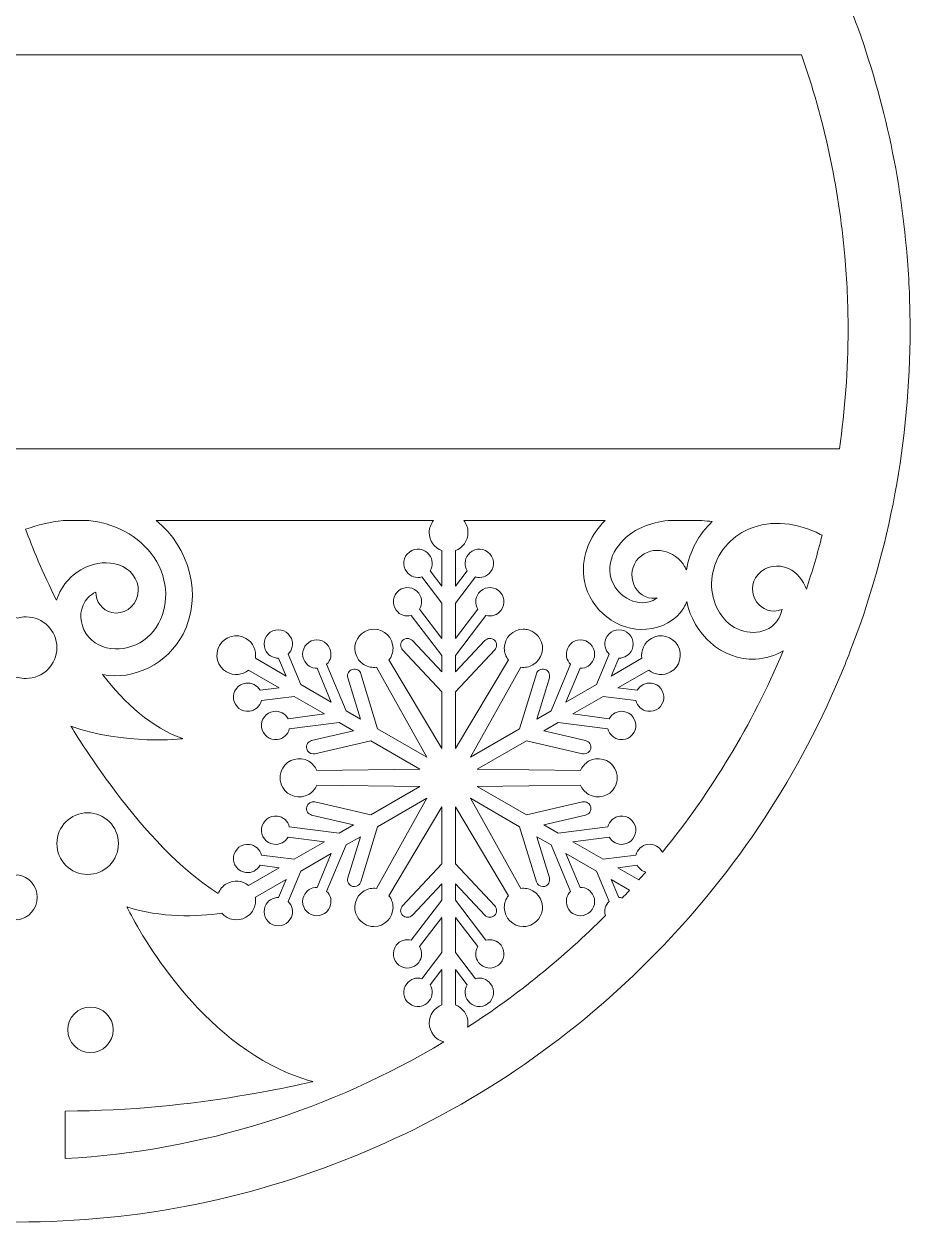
# Model space of a CAD drawing. Extents: x 245 to 395, y -200 to 2.
# Drawn here: x 320.5 to 395.1, y -200 to -99.2 of the extents above; entities that cross this region are included whole.
import ezdxf

# ---------------------------------------------------------------- set-up
doc = ezdxf.new("R2010")
doc.units = 0
doc.header["$MEASUREMENT"] = 0
doc.layers.add('Layer 1', color=7, linetype='Continuous', lineweight=0)

msp = doc.modelspace()

# ---------------------------------------------------------------- linework, layer by layer
at = {"layer": 'Layer 1'}
for points, knots in [([(394.88, -118.71), (394.3, -111.49), (392.69, -104.46), (390.07, -97.72), (389.8, -97.02), (389.52, -96.32), (389.22, -95.63), (387.93, -92.57), (386.45, -89.63), (384.79, -86.8), (384.3, -85.97), (383.8, -85.16), (383.29, -84.36), (382.72, -83.47), (382.13, -82.59), (381.52, -81.72), (385.57, -83.45), (390.63, -83.06), (393.21, -79.07), (393.68, -78.35), (393.04, -77.55), (392.3, -77.49), (387.58, -77.11), (384.89, -72.02), (383.73, -67.98), (382.27, -62.93), (381.74, -57.31), (378.04, -53.26), (376.43, -51.5), (374.46, -50.28), (372.32, -49.44), (375.06, -49.08), (377.74, -48.41), (380.25, -47.16), (384.93, -44.83), (388.84, -40.4), (389.04, -34.99), (389.28, -29), (385.24, -23.87), (380.59, -20.58), (375.56, -17.02), (369.61, -15.14), (364.36, -11.96), (361.85, -10.43), (359.72, -8.58), (357.75, -6.39), (356.03, -4.46), (354.29, -2.41), (351.98, -1.16), (346.82, 1.65), (340.86, -1), (337.47, -5.3), (335.6, -7.68), (334.35, -10.45), (333.26, -13.26), (332.02, -16.43), (330.86, -19.65), (329.68, -22.85), (329.47, -23.42), (329.26, -23.98), (329.05, -24.55), (328.59, -22.86), (327.26, -21.48), (325.5, -20.69), (324.06, -20.05), (322.44, -19.63), (320.89, -19.4), (320.6, -19.36), (320.3, -19.34), (320, -19.33), (319.7, -19.34), (319.41, -19.36), (319.11, -19.4), (317.56, -19.63), (315.94, -20.05), (314.5, -20.69), (312.74, -21.48), (311.41, -22.86), (310.96, -24.55), (310.74, -23.98), (310.53, -23.42), (310.32, -22.85), (309.14, -19.65), (307.98, -16.43), (306.74, -13.26), (305.65, -10.45), (304.4, -7.68), (302.53, -5.3), (299.14, -1), (293.18, 1.65), (288.02, -1.16), (285.71, -2.41), (283.97, -4.46), (282.25, -6.39), (280.28, -8.58), (278.16, -10.43), (275.64, -11.96), (270.39, -15.14), (264.44, -17.02), (259.41, -20.58), (254.76, -23.87), (250.72, -29), (250.96, -34.99), (251.16, -40.4), (255.07, -44.83), (259.75, -47.16), (262.26, -48.41), (264.94, -49.08), (267.69, -49.44), (265.54, -50.28), (263.57, -51.5), (261.96, -53.26), (258.26, -57.31), (257.73, -62.93), (256.27, -67.98), (255.11, -72.02), (252.42, -77.11), (247.7, -77.49), (246.96, -77.55), (246.33, -78.35), (246.8, -79.07), (249.37, -83.06), (254.43, -83.45), (258.48, -81.72), (257.87, -82.59), (257.28, -83.47), (256.71, -84.36), (256.2, -85.16), (255.7, -85.97), (255.21, -86.8), (253.55, -89.63), (252.07, -92.57), (250.78, -95.63), (250.48, -96.32), (250.2, -97.02), (249.93, -97.72), (247.31, -104.46), (245.7, -111.49), (245.12, -118.71), (244.95, -120.75), (244.87, -122.8), (244.87, -124.87), (244.87, -134.25), (246.57, -143.37), (249.93, -152.02), (250.2, -152.72), (250.48, -153.42), (250.78, -154.12), (254.56, -163.06), (259.98, -171.1), (266.88, -178), (273.77, -184.89), (281.81, -190.31), (290.76, -194.09), (300.02, -198.01), (309.86, -200), (320, -200), (330.14, -200), (339.98, -198.01), (349.24, -194.09), (358.19, -190.31), (366.23, -184.89), (373.12, -178), (380.02, -171.1), (385.44, -163.06), (389.22, -154.12), (389.52, -153.42), (389.8, -152.72), (390.07, -152.02), (393.43, -143.37), (395.13, -134.25), (395.13, -124.87), (395.13, -122.8), (395.05, -120.75), (394.88, -118.71)], [0, 0, 0, 0, 1, 1, 1, 2, 2, 2, 3, 3, 3, 4, 4, 4, 5, 5, 5, 6, 6, 6, 7, 7, 7, 8, 8, 8, 9, 9, 9, 10, 10, 10, 11, 11, 11, 12, 12, 12, 13, 13, 13, 14, 14, 14, 15, 15, 15, 16, 16, 16, 17, 17, 17, 18, 18, 18, 19, 19, 19, 20, 20, 20, 21, 21, 21, 22, 22, 22, 23, 23, 23, 24, 24, 24, 25, 25, 25, 26, 26, 26, 27, 27, 27, 28, 28, 28, 29, 29, 29, 30, 30, 30, 31, 31, 31, 32, 32, 32, 33, 33, 33, 34, 34, 34, 35, 35, 35, 36, 36, 36, 37, 37, 37, 38, 38, 38, 39, 39, 39, 40, 40, 40, 41, 41, 41, 42, 42, 42, 43, 43, 43, 44, 44, 44, 45, 45, 45, 46, 46, 46, 47, 47, 47, 48, 48, 48, 49, 49, 49, 50, 50, 50, 51, 51, 51, 52, 52, 52, 53, 53, 53, 54, 54, 54, 55, 55, 55, 56, 56, 56, 57, 57, 57, 58, 58, 58, 58]), ([(389.18, -134.93), (389.18, -134.93), (320, -134.93), (320, -134.93), (320, -134.93), (250.82, -134.93), (250.82, -134.93), (250.34, -131.65), (250.09, -128.29), (250.09, -124.87), (250.09, -122.79), (250.18, -120.74), (250.36, -118.71), (250.88, -112.82), (252.13, -107.14), (254.02, -101.76), (254.02, -101.76), (254.02, -101.76), (254.02, -101.76), (254.02, -101.76), (320, -101.76), (320, -101.76), (320, -101.76), (385.98, -101.76), (385.98, -101.76), (385.98, -101.76), (385.98, -101.76), (385.98, -101.76), (387.87, -107.14), (389.12, -112.82), (389.64, -118.71), (389.82, -120.74), (389.91, -122.79), (389.91, -124.87), (389.91, -128.29), (389.66, -131.65), (389.18, -134.93)], [0, 0, 0, 0, 1, 1, 1, 2, 2, 2, 3, 3, 3, 4, 4, 4, 5, 5, 5, 6, 6, 6, 7, 7, 7, 8, 8, 8, 9, 9, 9, 10, 10, 10, 11, 11, 11, 12, 12, 12, 12]), ([(332.21, -145.6), (332.83, -147.56), (332.3, -149.82), (330.58, -151.06), (329.03, -152.17), (326.49, -152.04), (325.58, -150.17), (325.17, -149.3), (325.21, -148.19), (325.9, -147.48), (326.09, -147.28), (326.32, -147.11), (326.58, -146.99), (326.57, -147.78), (327.12, -148.51), (327.93, -148.71), (328.89, -148.94), (329.87, -148.23), (330.1, -147.3), (330.35, -146.29), (329.74, -145.27), (328.85, -144.83), (328, -144.41), (326.93, -144.45), (326.06, -144.77), (324.68, -145.28), (323.68, -146.34), (323.27, -147.68), (322.09, -145.35), (321.22, -143.18), (320.67, -141.7), (321.69, -141.34), (322.75, -141.07), (323.82, -140.96), (323.82, -140.96), (325.98, -140.96), (325.98, -140.96), (326.47, -141.02), (326.96, -141.11), (327.45, -141.25), (329.61, -141.87), (331.53, -143.4), (332.21, -145.6)], [0, 0, 0, 0, 1, 1, 1, 2, 2, 2, 3, 3, 3, 4, 4, 4, 5, 5, 5, 6, 6, 6, 7, 7, 7, 8, 8, 8, 9, 9, 9, 10, 10, 10, 11, 11, 11, 12, 12, 12, 13, 13, 13, 14, 14, 14, 14]), ([(355.71, -143.5), (355.71, -143.5), (355.71, -146.48), (355.71, -146.48), (355.71, -146.48), (354.72, -145.19), (354.72, -145.19), (354.97, -144.78), (354.96, -144.24), (354.65, -143.84), (354.25, -143.32), (353.5, -143.22), (352.98, -143.62), (352.45, -144.02), (352.35, -144.77), (352.75, -145.29), (353.06, -145.69), (353.57, -145.84), (354.03, -145.71), (354.03, -145.71), (355.71, -147.92), (355.71, -147.92), (355.71, -147.92), (355.71, -150.88), (355.71, -150.88), (355.71, -150.88), (353.84, -148.42), (353.84, -148.42), (354.08, -148.01), (354.07, -147.48), (353.76, -147.08), (353.36, -146.55), (352.62, -146.45), (352.09, -146.85), (351.57, -147.25), (351.47, -148), (351.87, -148.52), (352.17, -148.93), (352.68, -149.08), (353.14, -148.95), (353.14, -148.95), (355.71, -152.32), (355.71, -152.32), (355.71, -152.32), (355.71, -153.71), (355.71, -153.71), (355.71, -153.71), (353.23, -151.07), (353.23, -151.07), (353.02, -150.84), (352.65, -150.82), (352.42, -151.04), (352.19, -151.26), (352.18, -151.62), (352.4, -151.85), (352.4, -151.85), (355.71, -155.38), (355.71, -155.38), (355.71, -155.38), (355.71, -160.16), (355.71, -160.16), (355.71, -160.16), (351.26, -152.7), (351.26, -152.7), (351.47, -152.42), (351.6, -152.08), (351.6, -151.71), (351.6, -150.83), (350.88, -150.11), (349.99, -150.11), (349.7, -150.11), (349.42, -150.19), (349.19, -150.33), (349.07, -150.4), (348.96, -150.48), (348.86, -150.58), (348.76, -150.68), (348.67, -150.79), (348.6, -150.92), (348.15, -151.68), (348.42, -152.66), (349.18, -153.11), (349.5, -153.29), (349.86, -153.35), (350.2, -153.31), (350.2, -153.31), (354.44, -160.89), (354.44, -160.89), (354.44, -160.89), (350.3, -158.5), (350.3, -158.5), (350.3, -158.5), (348.9, -153.87), (348.9, -153.87), (348.81, -153.57), (348.49, -153.39), (348.19, -153.49), (347.88, -153.58), (347.71, -153.9), (347.8, -154.2), (347.8, -154.2), (348.85, -157.67), (348.85, -157.67), (348.85, -157.67), (347.65, -156.97), (347.65, -156.97), (347.65, -156.97), (346.01, -153.06), (346.01, -153.06), (346.36, -152.73), (346.48, -152.21), (346.29, -151.75), (346.03, -151.14), (345.33, -150.85), (344.72, -151.1), (344.12, -151.36), (343.83, -152.06), (344.08, -152.67), (344.28, -153.13), (344.73, -153.41), (345.21, -153.4), (345.21, -153.4), (346.4, -156.25), (346.4, -156.25), (346.4, -156.25), (343.84, -154.77), (343.84, -154.77), (343.84, -154.77), (342.77, -152.21), (342.77, -152.21), (343.11, -151.88), (343.24, -151.36), (343.04, -150.9), (342.79, -150.29), (342.09, -150), (341.48, -150.25), (340.87, -150.51), (340.59, -151.21), (340.84, -151.82), (341.03, -152.28), (341.49, -152.56), (341.97, -152.55), (341.97, -152.55), (342.6, -154.05), (342.6, -154.05), (342.6, -154.05), (340.01, -152.56), (340.01, -152.56), (340.12, -151.91), (339.83, -151.23), (339.22, -150.88), (338.44, -150.44), (337.44, -150.7), (336.99, -151.48), (336.54, -152.26), (336.81, -153.26), (337.59, -153.71), (338.2, -154.06), (338.93, -153.97), (339.44, -153.55), (339.44, -153.55), (342.02, -155.05), (342.02, -155.05), (342.02, -155.05), (340.41, -155.25), (340.41, -155.25), (340.18, -154.84), (339.71, -154.58), (339.21, -154.65), (338.55, -154.73), (338.09, -155.33), (338.18, -155.98), (338.26, -156.63), (338.86, -157.1), (339.51, -157.01), (340.01, -156.95), (340.4, -156.58), (340.52, -156.12), (340.52, -156.12), (343.27, -155.77), (343.27, -155.77), (343.27, -155.77), (345.83, -157.24), (345.83, -157.24), (345.83, -157.24), (342.76, -157.64), (342.76, -157.64), (342.53, -157.22), (342.07, -156.96), (341.56, -157.03), (340.91, -157.11), (340.45, -157.71), (340.53, -158.36), (340.62, -159.02), (341.22, -159.48), (341.87, -159.4), (342.37, -159.33), (342.76, -158.96), (342.87, -158.5), (342.87, -158.5), (347.07, -157.96), (347.07, -157.96), (347.07, -157.96), (348.28, -158.66), (348.28, -158.66), (348.28, -158.66), (344.75, -159.48), (344.75, -159.48), (344.45, -159.56), (344.25, -159.86), (344.33, -160.17), (344.39, -160.43), (344.62, -160.61), (344.88, -160.61), (344.93, -160.61), (344.97, -160.61), (345.01, -160.6), (345.01, -160.6), (349.73, -159.5), (349.73, -159.5), (349.73, -159.5), (353.87, -161.89), (353.87, -161.89), (353.87, -161.89), (345.18, -162.01), (345.18, -162.01), (345.05, -161.69), (344.82, -161.41), (344.5, -161.22), (343.73, -160.78), (342.75, -161.04), (342.31, -161.81), (342.16, -162.07), (342.09, -162.34), (342.09, -162.62), (342.09, -162.89), (342.16, -163.17), (342.31, -163.42), (342.75, -164.19), (343.73, -164.45), (344.5, -164.01), (344.82, -163.83), (345.05, -163.55), (345.18, -163.23), (345.18, -163.23), (353.87, -163.35), (353.87, -163.35), (353.87, -163.35), (349.73, -165.74), (349.73, -165.74), (349.73, -165.74), (345.01, -164.64), (345.01, -164.64), (344.71, -164.57), (344.4, -164.76), (344.33, -165.06), (344.25, -165.37), (344.45, -165.68), (344.75, -165.75), (344.75, -165.75), (348.28, -166.58), (348.28, -166.58), (348.28, -166.58), (347.07, -167.27), (347.07, -167.27), (347.07, -167.27), (342.87, -166.73), (342.87, -166.73), (342.76, -166.27), (342.37, -165.9), (341.87, -165.84), (341.22, -165.76), (340.62, -166.22), (340.53, -166.87), (340.45, -167.52), (340.91, -168.12), (341.56, -168.21), (342.07, -168.27), (342.53, -168.02), (342.76, -167.6), (342.76, -167.6), (345.83, -167.99), (345.83, -167.99), (345.83, -167.99), (343.27, -169.47), (343.27, -169.47), (343.27, -169.47), (340.52, -169.12), (340.52, -169.12), (340.4, -168.65), (340.01, -168.29), (339.51, -168.22), (338.86, -168.14), (338.26, -168.6), (338.18, -169.25), (338.09, -169.91), (338.55, -170.51), (339.21, -170.59), (339.71, -170.65), (340.18, -170.4), (340.41, -169.98), (340.41, -169.98), (342.02, -170.19), (342.02, -170.19), (342.02, -170.19), (339.44, -171.68), (339.44, -171.68), (338.93, -171.26), (338.2, -171.18), (337.59, -171.53), (337.26, -171.72), (337.02, -172.02), (336.89, -172.35), (330.48, -168.44), (324.48, -158.26), (324.48, -158.26), (328.95, -159.91), (333.9, -159.32), (333.9, -159.32), (331.31, -158.42), (329.04, -156.37), (327.13, -153.91), (329.77, -154.48), (332.64, -152.98), (333.92, -150.53), (335.61, -147.28), (334.46, -143.22), (331.66, -140.96), (331.66, -140.96), (355.01, -140.96), (355.01, -140.96), (354.79, -141.24), (354.65, -141.59), (354.65, -141.98), (354.65, -142.67), (355.09, -143.27), (355.71, -143.5)], [0, 0, 0, 0, 1, 1, 1, 2, 2, 2, 3, 3, 3, 4, 4, 4, 5, 5, 5, 6, 6, 6, 7, 7, 7, 8, 8, 8, 9, 9, 9, 10, 10, 10, 11, 11, 11, 12, 12, 12, 13, 13, 13, 14, 14, 14, 15, 15, 15, 16, 16, 16, 17, 17, 17, 18, 18, 18, 19, 19, 19, 20, 20, 20, 21, 21, 21, 22, 22, 22, 23, 23, 23, 24, 24, 24, 25, 25, 25, 26, 26, 26, 27, 27, 27, 28, 28, 28, 29, 29, 29, 30, 30, 30, 31, 31, 31, 32, 32, 32, 33, 33, 33, 34, 34, 34, 35, 35, 35, 36, 36, 36, 37, 37, 37, 38, 38, 38, 39, 39, 39, 40, 40, 40, 41, 41, 41, 42, 42, 42, 43, 43, 43, 44, 44, 44, 45, 45, 45, 46, 46, 46, 47, 47, 47, 48, 48, 48, 49, 49, 49, 50, 50, 50, 51, 51, 51, 52, 52, 52, 53, 53, 53, 54, 54, 54, 55, 55, 55, 56, 56, 56, 57, 57, 57, 58, 58, 58, 59, 59, 59, 60, 60, 60, 61, 61, 61, 62, 62, 62, 63, 63, 63, 64, 64, 64, 65, 65, 65, 66, 66, 66, 67, 67, 67, 68, 68, 68, 69, 69, 69, 70, 70, 70, 71, 71, 71, 72, 72, 72, 73, 73, 73, 74, 74, 74, 75, 75, 75, 76, 76, 76, 77, 77, 77, 78, 78, 78, 79, 79, 79, 80, 80, 80, 81, 81, 81, 82, 82, 82, 83, 83, 83, 84, 84, 84, 85, 85, 85, 86, 86, 86, 87, 87, 87, 88, 88, 88, 89, 89, 89, 90, 90, 90, 91, 91, 91, 92, 92, 92, 93, 93, 93, 94, 94, 94, 95, 95, 95, 96, 96, 96, 97, 97, 97, 98, 98, 98, 99, 99, 99, 100, 100, 100, 101, 101, 101, 102, 102, 102, 103, 103, 103, 104, 104, 104, 105, 105, 105, 106, 106, 106, 107, 107, 107, 108, 108, 108, 109, 109, 109, 110, 110, 110, 111, 111, 111, 112, 112, 112, 112]), ([(384.42, -152.02), (381.83, -158.13), (378.4, -163.8), (374.28, -168.88), (374.06, -168.43), (373.57, -168.16), (373.05, -168.22), (372.55, -168.29), (372.17, -168.65), (372.05, -169.12), (372.05, -169.12), (369.3, -169.47), (369.3, -169.47), (369.3, -169.47), (366.74, -167.99), (366.74, -167.99), (366.74, -167.99), (369.8, -167.6), (369.8, -167.6), (370.03, -168.02), (370.5, -168.27), (371, -168.21), (371.65, -168.12), (372.12, -167.52), (372.03, -166.87), (371.95, -166.22), (371.35, -165.76), (370.7, -165.84), (370.2, -165.9), (369.81, -166.27), (369.69, -166.73), (369.69, -166.73), (365.49, -167.27), (365.49, -167.27), (365.49, -167.27), (364.29, -166.58), (364.29, -166.58), (364.29, -166.58), (367.81, -165.75), (367.81, -165.75), (368.12, -165.68), (368.31, -165.37), (368.24, -165.06), (368.17, -164.76), (367.86, -164.57), (367.55, -164.64), (367.55, -164.64), (362.84, -165.74), (362.84, -165.74), (362.84, -165.74), (358.69, -163.35), (358.69, -163.35), (358.69, -163.35), (367.39, -163.23), (367.39, -163.23), (367.52, -163.55), (367.75, -163.83), (368.07, -164.01), (368.84, -164.45), (369.82, -164.19), (370.26, -163.42), (370.41, -163.17), (370.48, -162.89), (370.47, -162.62), (370.48, -162.34), (370.41, -162.07), (370.26, -161.81), (369.82, -161.04), (368.84, -160.78), (368.07, -161.22), (367.75, -161.41), (367.52, -161.69), (367.39, -162.01), (367.39, -162.01), (358.69, -161.89), (358.69, -161.89), (358.69, -161.89), (362.84, -159.5), (362.84, -159.5), (362.84, -159.5), (367.55, -160.6), (367.55, -160.6), (367.6, -160.61), (367.64, -160.61), (367.68, -160.61), (367.94, -160.61), (368.18, -160.43), (368.24, -160.17), (368.31, -159.86), (368.12, -159.56), (367.81, -159.48), (367.81, -159.48), (364.29, -158.66), (364.29, -158.66), (364.29, -158.66), (365.49, -157.96), (365.49, -157.96), (365.49, -157.96), (369.69, -158.5), (369.69, -158.5), (369.81, -158.96), (370.2, -159.33), (370.7, -159.4), (371.35, -159.48), (371.95, -159.02), (372.03, -158.36), (372.12, -157.71), (371.65, -157.11), (371, -157.03), (370.5, -156.96), (370.03, -157.22), (369.8, -157.64), (369.8, -157.64), (366.74, -157.24), (366.74, -157.24), (366.74, -157.24), (369.3, -155.77), (369.3, -155.77), (369.3, -155.77), (372.05, -156.12), (372.05, -156.12), (372.17, -156.58), (372.55, -156.95), (373.05, -157.01), (373.71, -157.1), (374.31, -156.63), (374.39, -155.98), (374.47, -155.33), (374.01, -154.73), (373.36, -154.65), (372.86, -154.58), (372.39, -154.84), (372.16, -155.25), (372.16, -155.25), (370.54, -155.05), (370.54, -155.05), (370.54, -155.05), (373.13, -153.55), (373.13, -153.55), (373.63, -153.97), (374.37, -154.06), (374.97, -153.71), (375.75, -153.26), (376.02, -152.26), (375.57, -151.48), (375.12, -150.7), (374.12, -150.44), (373.35, -150.88), (372.74, -151.23), (372.44, -151.91), (372.55, -152.56), (372.55, -152.56), (369.97, -154.05), (369.97, -154.05), (369.97, -154.05), (370.6, -152.55), (370.6, -152.55), (371.07, -152.56), (371.53, -152.28), (371.73, -151.82), (371.98, -151.21), (371.69, -150.51), (371.08, -150.25), (370.48, -150), (369.78, -150.29), (369.52, -150.9), (369.33, -151.36), (369.45, -151.88), (369.79, -152.21), (369.79, -152.21), (368.72, -154.77), (368.72, -154.77), (368.72, -154.77), (366.16, -156.25), (366.16, -156.25), (366.16, -156.25), (367.36, -153.4), (367.36, -153.4), (367.83, -153.41), (368.29, -153.13), (368.48, -152.67), (368.74, -152.06), (368.45, -151.36), (367.84, -151.1), (367.23, -150.85), (366.53, -151.14), (366.28, -151.75), (366.09, -152.21), (366.21, -152.73), (366.55, -153.06), (366.55, -153.06), (364.92, -156.97), (364.92, -156.97), (364.92, -156.97), (363.71, -157.67), (363.71, -157.67), (363.71, -157.67), (364.76, -154.2), (364.76, -154.2), (364.85, -153.9), (364.68, -153.58), (364.38, -153.49), (364.08, -153.39), (363.76, -153.57), (363.67, -153.87), (363.67, -153.87), (362.26, -158.5), (362.26, -158.5), (362.26, -158.5), (358.12, -160.89), (358.12, -160.89), (358.12, -160.89), (362.36, -153.31), (362.36, -153.31), (362.7, -153.35), (363.06, -153.29), (363.38, -153.11), (364.15, -152.66), (364.41, -151.68), (363.97, -150.92), (363.82, -150.66), (363.62, -150.46), (363.38, -150.33), (363.26, -150.26), (363.13, -150.2), (363, -150.17), (362.86, -150.13), (362.72, -150.11), (362.57, -150.11), (361.69, -150.11), (360.97, -150.83), (360.97, -151.71), (360.97, -152.08), (361.1, -152.42), (361.31, -152.7), (361.31, -152.7), (356.86, -160.16), (356.86, -160.16), (356.86, -160.16), (356.86, -155.38), (356.86, -155.38), (356.86, -155.38), (360.17, -151.85), (360.17, -151.85), (360.38, -151.62), (360.37, -151.26), (360.14, -151.04), (359.91, -150.82), (359.55, -150.84), (359.33, -151.07), (359.33, -151.07), (356.86, -153.71), (356.86, -153.71), (356.86, -153.71), (356.86, -152.32), (356.86, -152.32), (356.86, -152.32), (359.42, -148.95), (359.42, -148.95), (359.88, -149.08), (360.39, -148.93), (360.7, -148.52), (361.1, -148), (361, -147.25), (360.47, -146.85), (359.95, -146.45), (359.2, -146.55), (358.8, -147.08), (358.5, -147.48), (358.48, -148.01), (358.73, -148.42), (358.73, -148.42), (356.86, -150.88), (356.86, -150.88), (356.86, -150.88), (356.86, -147.92), (356.86, -147.92), (356.86, -147.92), (358.54, -145.71), (358.54, -145.71), (359, -145.84), (359.51, -145.69), (359.81, -145.29), (360.21, -144.77), (360.11, -144.02), (359.59, -143.62), (359.07, -143.22), (358.32, -143.32), (357.92, -143.84), (357.61, -144.24), (357.6, -144.78), (357.85, -145.19), (357.85, -145.19), (356.86, -146.48), (356.86, -146.48), (356.86, -146.48), (356.86, -143.5), (356.86, -143.5), (357.47, -143.27), (357.91, -142.67), (357.91, -141.98), (357.91, -141.59), (357.78, -141.24), (357.56, -140.96), (357.56, -140.96), (369.45, -140.96), (369.45, -140.96), (368.11, -142.3), (367.34, -144.18), (367.72, -146.1), (368.18, -148.47), (370.52, -150.33), (372.95, -150.12), (374.2, -150.01), (375.4, -149.4), (376.08, -148.31), (376.18, -148.14), (376.26, -147.97), (376.33, -147.79), (376.9, -150.48), (379.26, -152.77), (382.12, -152.62), (382.97, -152.58), (383.77, -152.34), (384.46, -151.92), (384.45, -151.95), (384.43, -151.99), (384.42, -152.02)], [0, 0, 0, 0, 1, 1, 1, 2, 2, 2, 3, 3, 3, 4, 4, 4, 5, 5, 5, 6, 6, 6, 7, 7, 7, 8, 8, 8, 9, 9, 9, 10, 10, 10, 11, 11, 11, 12, 12, 12, 13, 13, 13, 14, 14, 14, 15, 15, 15, 16, 16, 16, 17, 17, 17, 18, 18, 18, 19, 19, 19, 20, 20, 20, 21, 21, 21, 22, 22, 22, 23, 23, 23, 24, 24, 24, 25, 25, 25, 26, 26, 26, 27, 27, 27, 28, 28, 28, 29, 29, 29, 30, 30, 30, 31, 31, 31, 32, 32, 32, 33, 33, 33, 34, 34, 34, 35, 35, 35, 36, 36, 36, 37, 37, 37, 38, 38, 38, 39, 39, 39, 40, 40, 40, 41, 41, 41, 42, 42, 42, 43, 43, 43, 44, 44, 44, 45, 45, 45, 46, 46, 46, 47, 47, 47, 48, 48, 48, 49, 49, 49, 50, 50, 50, 51, 51, 51, 52, 52, 52, 53, 53, 53, 54, 54, 54, 55, 55, 55, 56, 56, 56, 57, 57, 57, 58, 58, 58, 59, 59, 59, 60, 60, 60, 61, 61, 61, 62, 62, 62, 63, 63, 63, 64, 64, 64, 65, 65, 65, 66, 66, 66, 67, 67, 67, 68, 68, 68, 69, 69, 69, 70, 70, 70, 71, 71, 71, 72, 72, 72, 73, 73, 73, 74, 74, 74, 75, 75, 75, 76, 76, 76, 77, 77, 77, 78, 78, 78, 79, 79, 79, 80, 80, 80, 81, 81, 81, 82, 82, 82, 83, 83, 83, 84, 84, 84, 85, 85, 85, 86, 86, 86, 87, 87, 87, 88, 88, 88, 89, 89, 89, 90, 90, 90, 91, 91, 91, 92, 92, 92, 93, 93, 93, 94, 94, 94, 95, 95, 95, 96, 96, 96, 97, 97, 97, 98, 98, 98, 99, 99, 99, 100, 100, 100, 101, 101, 101, 102, 102, 102, 103, 103, 103, 104, 104, 104, 105, 105, 105, 106, 106, 106, 107, 107, 107, 108, 108, 108, 109, 109, 109, 109]), ([(373.73, -147.5), (373.77, -147.49), (373.8, -147.49), (373.83, -147.48), (373.64, -147.64), (373.4, -147.75), (373.16, -147.81), (371.66, -148.19), (370.12, -146.99), (369.89, -145.5), (369.62, -143.71), (371.07, -142.18), (372.59, -141.52), (373.29, -141.22), (374.02, -141.05), (374.77, -140.96), (374.77, -140.96), (377.61, -140.96), (377.61, -140.96), (377.9, -140.99), (378.19, -141.02), (378.48, -141.05), (377.33, -142.13), (376.56, -143.56), (376.3, -145.11), (376.25, -145.01), (376.2, -144.91), (376.15, -144.82), (375.36, -143.49), (373.45, -142.95), (372.28, -144.13), (371.08, -145.34), (371.91, -147.69), (373.73, -147.5)], [0, 0, 0, 0, 1, 1, 1, 2, 2, 2, 3, 3, 3, 4, 4, 4, 5, 5, 5, 6, 6, 6, 7, 7, 7, 8, 8, 8, 9, 9, 9, 10, 10, 10, 11, 11, 11, 11]), ([(386.4, -146.75), (386.13, -146.01), (385.63, -145.35), (384.9, -145.01), (384.02, -144.61), (382.98, -144.76), (382.33, -145.5), (381.05, -146.97), (382.62, -149.17), (384.35, -148.44), (384.28, -148.83), (384.11, -149.21), (383.86, -149.51), (382.9, -150.71), (381.02, -150.57), (379.91, -149.66), (378.68, -148.63), (378.19, -146.88), (378.52, -145.34), (378.88, -143.68), (379.99, -142.37), (381.54, -141.69), (383.49, -140.85), (385.72, -141.17), (387.56, -142.13), (387.62, -142.15), (387.68, -142.18), (387.73, -142.2), (387.34, -143.74), (386.89, -145.26), (386.4, -146.75)], [0, 0, 0, 0, 1, 1, 1, 2, 2, 2, 3, 3, 3, 4, 4, 4, 5, 5, 5, 6, 6, 6, 7, 7, 7, 8, 8, 8, 9, 9, 9, 10, 10, 10, 10]), ([(320.71, -154.25), (320.46, -154.25), (320.22, -154.22), (320, -154.16), (319.78, -154.22), (319.54, -154.25), (319.29, -154.25), (317.86, -154.25), (316.7, -153.09), (316.7, -151.66), (316.7, -150.23), (317.86, -149.07), (319.29, -149.07), (319.54, -149.07), (319.78, -149.11), (320, -149.17), (320.22, -149.11), (320.46, -149.07), (320.71, -149.07), (322.14, -149.07), (323.3, -150.23), (323.3, -151.66), (323.3, -153.09), (322.14, -154.25), (320.71, -154.25)], [0, 0, 0, 0, 1, 1, 1, 2, 2, 2, 3, 3, 3, 4, 4, 4, 5, 5, 5, 6, 6, 6, 7, 7, 7, 8, 8, 8, 8]), ([(324.01, -194.66), (324.01, -194.66), (324.01, -190.66), (324.01, -190.66), (334.96, -190.66), (344.86, -188.18), (344.86, -188.18), (344.7, -188.14), (344.54, -188.09), (344.39, -188.05), (335.9, -185.47), (330.65, -176.27), (329.45, -173.98), (329.28, -173.64), (329.19, -173.46), (329.19, -173.46), (332.04, -174.43), (335.13, -174.29), (337.19, -174.02), (337.69, -174.59), (338.54, -174.74), (339.22, -174.35), (339.83, -174), (340.12, -173.32), (340.01, -172.67), (340.01, -172.67), (342.6, -171.18), (342.6, -171.18), (342.6, -171.18), (341.97, -172.69), (341.97, -172.69), (341.49, -172.68), (341.03, -172.95), (340.84, -173.42), (340.59, -174.03), (340.87, -174.73), (341.48, -174.98), (342.09, -175.23), (342.79, -174.95), (343.04, -174.34), (343.24, -173.87), (343.11, -173.35), (342.77, -173.02), (342.77, -173.02), (343.84, -170.46), (343.84, -170.46), (343.84, -170.46), (346.4, -168.98), (346.4, -168.98), (346.4, -168.98), (345.21, -171.84), (345.21, -171.84), (344.73, -171.83), (344.28, -172.1), (344.08, -172.57), (343.83, -173.18), (344.12, -173.88), (344.72, -174.13), (345.33, -174.38), (346.03, -174.1), (346.29, -173.49), (346.48, -173.02), (346.36, -172.5), (346.01, -172.17), (346.01, -172.17), (347.65, -168.26), (347.65, -168.26), (347.65, -168.26), (348.85, -167.57), (348.85, -167.57), (348.85, -167.57), (347.8, -171.03), (347.8, -171.03), (347.71, -171.34), (347.88, -171.66), (348.19, -171.75), (348.24, -171.77), (348.3, -171.77), (348.35, -171.77), (348.6, -171.77), (348.82, -171.61), (348.9, -171.37), (348.9, -171.37), (350.3, -166.73), (350.3, -166.73), (350.3, -166.73), (354.44, -164.34), (354.44, -164.34), (354.44, -164.34), (350.2, -171.93), (350.2, -171.93), (349.86, -171.88), (349.5, -171.94), (349.18, -172.13), (348.42, -172.57), (348.15, -173.55), (348.6, -174.32), (348.74, -174.57), (348.95, -174.77), (349.19, -174.91), (349.42, -175.05), (349.7, -175.13), (349.99, -175.13), (350.88, -175.13), (351.6, -174.41), (351.6, -173.52), (351.6, -173.15), (351.47, -172.81), (351.26, -172.54), (351.26, -172.54), (355.71, -165.07), (355.71, -165.07), (355.71, -165.07), (355.71, -169.85), (355.71, -169.85), (355.71, -169.85), (352.4, -173.39), (352.4, -173.39), (352.18, -173.62), (352.19, -173.98), (352.42, -174.2), (352.53, -174.3), (352.67, -174.35), (352.81, -174.35), (352.97, -174.35), (353.12, -174.29), (353.23, -174.17), (353.23, -174.17), (355.71, -171.53), (355.71, -171.53), (355.71, -171.53), (355.71, -172.92), (355.71, -172.92), (355.71, -172.92), (353.14, -176.29), (353.14, -176.29), (352.68, -176.16), (352.17, -176.31), (351.87, -176.71), (351.47, -177.24), (351.57, -177.98), (352.09, -178.38), (352.62, -178.78), (353.36, -178.68), (353.76, -178.16), (354.07, -177.76), (354.08, -177.22), (353.84, -176.82), (353.84, -176.82), (355.71, -174.36), (355.71, -174.36), (355.71, -174.36), (355.71, -177.31), (355.71, -177.31), (355.71, -177.31), (354.03, -179.52), (354.03, -179.52), (353.57, -179.39), (353.06, -179.54), (352.75, -179.94), (352.35, -180.47), (352.45, -181.22), (352.98, -181.62), (353.5, -182.02), (354.25, -181.92), (354.65, -181.39), (354.96, -180.99), (354.97, -180.46), (354.72, -180.05), (354.72, -180.05), (355.71, -178.75), (355.71, -178.75), (355.71, -178.75), (355.71, -181.73), (355.71, -181.73), (355.09, -181.97), (354.65, -182.56), (354.65, -183.26), (354.65, -184.03), (355.18, -184.66), (355.89, -184.84), (346.47, -190.5), (335.61, -194.01), (324.01, -194.66)], [0, 0, 0, 0, 1, 1, 1, 2, 2, 2, 3, 3, 3, 4, 4, 4, 5, 5, 5, 6, 6, 6, 7, 7, 7, 8, 8, 8, 9, 9, 9, 10, 10, 10, 11, 11, 11, 12, 12, 12, 13, 13, 13, 14, 14, 14, 15, 15, 15, 16, 16, 16, 17, 17, 17, 18, 18, 18, 19, 19, 19, 20, 20, 20, 21, 21, 21, 22, 22, 22, 23, 23, 23, 24, 24, 24, 25, 25, 25, 26, 26, 26, 27, 27, 27, 28, 28, 28, 29, 29, 29, 30, 30, 30, 31, 31, 31, 32, 32, 32, 33, 33, 33, 34, 34, 34, 35, 35, 35, 36, 36, 36, 37, 37, 37, 38, 38, 38, 39, 39, 39, 40, 40, 40, 41, 41, 41, 42, 42, 42, 43, 43, 43, 44, 44, 44, 45, 45, 45, 46, 46, 46, 47, 47, 47, 48, 48, 48, 49, 49, 49, 50, 50, 50, 51, 51, 51, 52, 52, 52, 53, 53, 53, 54, 54, 54, 55, 55, 55, 56, 56, 56, 57, 57, 57, 58, 58, 58, 59, 59, 59, 60, 60, 60, 61, 61, 61, 61]), ([(369.48, -174.21), (365.96, -177.73), (362.07, -180.89), (357.88, -183.6), (357.9, -183.49), (357.91, -183.38), (357.91, -183.26), (357.91, -182.56), (357.47, -181.97), (356.86, -181.73), (356.86, -181.73), (356.86, -178.75), (356.86, -178.75), (356.86, -178.75), (357.85, -180.05), (357.85, -180.05), (357.6, -180.46), (357.61, -180.99), (357.92, -181.39), (358.32, -181.92), (359.07, -182.02), (359.59, -181.62), (360.11, -181.22), (360.21, -180.47), (359.81, -179.94), (359.51, -179.54), (359, -179.39), (358.54, -179.52), (358.54, -179.52), (356.86, -177.31), (356.86, -177.31), (356.86, -177.31), (356.86, -174.36), (356.86, -174.36), (356.86, -174.36), (358.73, -176.82), (358.73, -176.82), (358.48, -177.22), (358.5, -177.76), (358.8, -178.16), (359.2, -178.68), (359.95, -178.78), (360.47, -178.38), (361, -177.98), (361.1, -177.24), (360.7, -176.71), (360.39, -176.31), (359.88, -176.16), (359.42, -176.29), (359.42, -176.29), (356.86, -172.92), (356.86, -172.92), (356.86, -172.92), (356.86, -171.53), (356.86, -171.53), (356.86, -171.53), (359.33, -174.17), (359.33, -174.17), (359.45, -174.29), (359.6, -174.35), (359.75, -174.35), (359.89, -174.35), (360.03, -174.3), (360.14, -174.2), (360.37, -173.98), (360.38, -173.62), (360.17, -173.39), (360.17, -173.39), (356.86, -169.85), (356.86, -169.85), (356.86, -169.85), (356.86, -165.07), (356.86, -165.07), (356.86, -165.07), (361.31, -172.54), (361.31, -172.54), (361.1, -172.81), (360.97, -173.15), (360.97, -173.52), (360.97, -174.41), (361.69, -175.13), (362.57, -175.13), (362.87, -175.13), (363.14, -175.05), (363.38, -174.91), (363.62, -174.77), (363.82, -174.57), (363.97, -174.32), (364.41, -173.55), (364.15, -172.57), (363.38, -172.13), (363.06, -171.94), (362.7, -171.88), (362.36, -171.93), (362.36, -171.93), (358.12, -164.34), (358.12, -164.34), (358.12, -164.34), (362.26, -166.73), (362.26, -166.73), (362.26, -166.73), (363.67, -171.37), (363.67, -171.37), (363.74, -171.61), (363.97, -171.77), (364.21, -171.77), (364.27, -171.77), (364.32, -171.77), (364.38, -171.75), (364.68, -171.66), (364.85, -171.34), (364.76, -171.03), (364.76, -171.03), (363.71, -167.57), (363.71, -167.57), (363.71, -167.57), (364.92, -168.26), (364.92, -168.26), (364.92, -168.26), (366.55, -172.17), (366.55, -172.17), (366.21, -172.5), (366.09, -173.02), (366.28, -173.49), (366.53, -174.1), (367.23, -174.38), (367.84, -174.13), (368.45, -173.88), (368.74, -173.18), (368.48, -172.57), (368.29, -172.1), (367.83, -171.83), (367.36, -171.84), (367.36, -171.84), (366.16, -168.98), (366.16, -168.98), (366.16, -168.98), (368.72, -170.46), (368.72, -170.46), (368.72, -170.46), (369.79, -173.02), (369.79, -173.02), (369.48, -173.32), (369.35, -173.78), (369.48, -174.21)], [0, 0, 0, 0, 1, 1, 1, 2, 2, 2, 3, 3, 3, 4, 4, 4, 5, 5, 5, 6, 6, 6, 7, 7, 7, 8, 8, 8, 9, 9, 9, 10, 10, 10, 11, 11, 11, 12, 12, 12, 13, 13, 13, 14, 14, 14, 15, 15, 15, 16, 16, 16, 17, 17, 17, 18, 18, 18, 19, 19, 19, 20, 20, 20, 21, 21, 21, 22, 22, 22, 23, 23, 23, 24, 24, 24, 25, 25, 25, 26, 26, 26, 27, 27, 27, 28, 28, 28, 29, 29, 29, 30, 30, 30, 31, 31, 31, 32, 32, 32, 33, 33, 33, 34, 34, 34, 35, 35, 35, 36, 36, 36, 37, 37, 37, 38, 38, 38, 39, 39, 39, 40, 40, 40, 41, 41, 41, 42, 42, 42, 43, 43, 43, 44, 44, 44, 45, 45, 45, 46, 46, 46, 47, 47, 47, 48, 48, 48, 48]), ([(325.89, -165.56), (327.32, -165.56), (328.48, -166.72), (328.48, -168.15), (328.48, -169.59), (327.32, -170.75), (325.89, -170.75), (324.46, -170.75), (323.3, -169.59), (323.3, -168.15), (323.3, -166.72), (324.46, -165.56), (325.89, -165.56)], [0, 0, 0, 0, 1, 1, 1, 2, 2, 2, 3, 3, 3, 4, 4, 4, 4]), ([(372.3, -171.21), (372.3, -171.21), (370.54, -170.19), (370.54, -170.19), (370.54, -170.19), (372.16, -169.98), (372.16, -169.98), (372.31, -170.26), (372.57, -170.46), (372.87, -170.55), (372.68, -170.77), (372.49, -170.99), (372.3, -171.21)], [0, 0, 0, 0, 1, 1, 1, 2, 2, 2, 3, 3, 3, 4, 4, 4, 4]), ([(320, -174.57), (319.07, -174.44), (318.35, -173.64), (318.35, -172.67), (318.35, -171.7), (319.07, -170.91), (320, -170.78), (320.93, -170.91), (321.65, -171.7), (321.65, -172.67), (321.65, -173.64), (320.93, -174.44), (320, -174.57)], [0, 0, 0, 0, 1, 1, 1, 2, 2, 2, 3, 3, 3, 4, 4, 4, 4]), ([(370.91, -172.72), (370.81, -172.7), (370.71, -172.68), (370.6, -172.69), (370.6, -172.69), (369.97, -171.18), (369.97, -171.18), (369.97, -171.18), (371.52, -172.07), (371.52, -172.07), (371.32, -172.29), (371.12, -172.51), (370.91, -172.72)], [0, 0, 0, 0, 1, 1, 1, 2, 2, 2, 3, 3, 3, 4, 4, 4, 4]), ([(328.04, -183.82), (328.04, -184.88), (327.18, -185.74), (326.13, -185.74), (325.07, -185.74), (324.21, -184.88), (324.21, -183.82), (324.21, -182.76), (325.07, -181.91), (326.13, -181.91), (327.18, -181.91), (328.04, -182.76), (328.04, -183.82)], [0, 0, 0, 0, 1, 1, 1, 2, 2, 2, 3, 3, 3, 4, 4, 4, 4])]:
    msp.add_open_spline(points, degree=3, knots=knots, dxfattribs=at)

doc.saveas('drawing.dxf')
